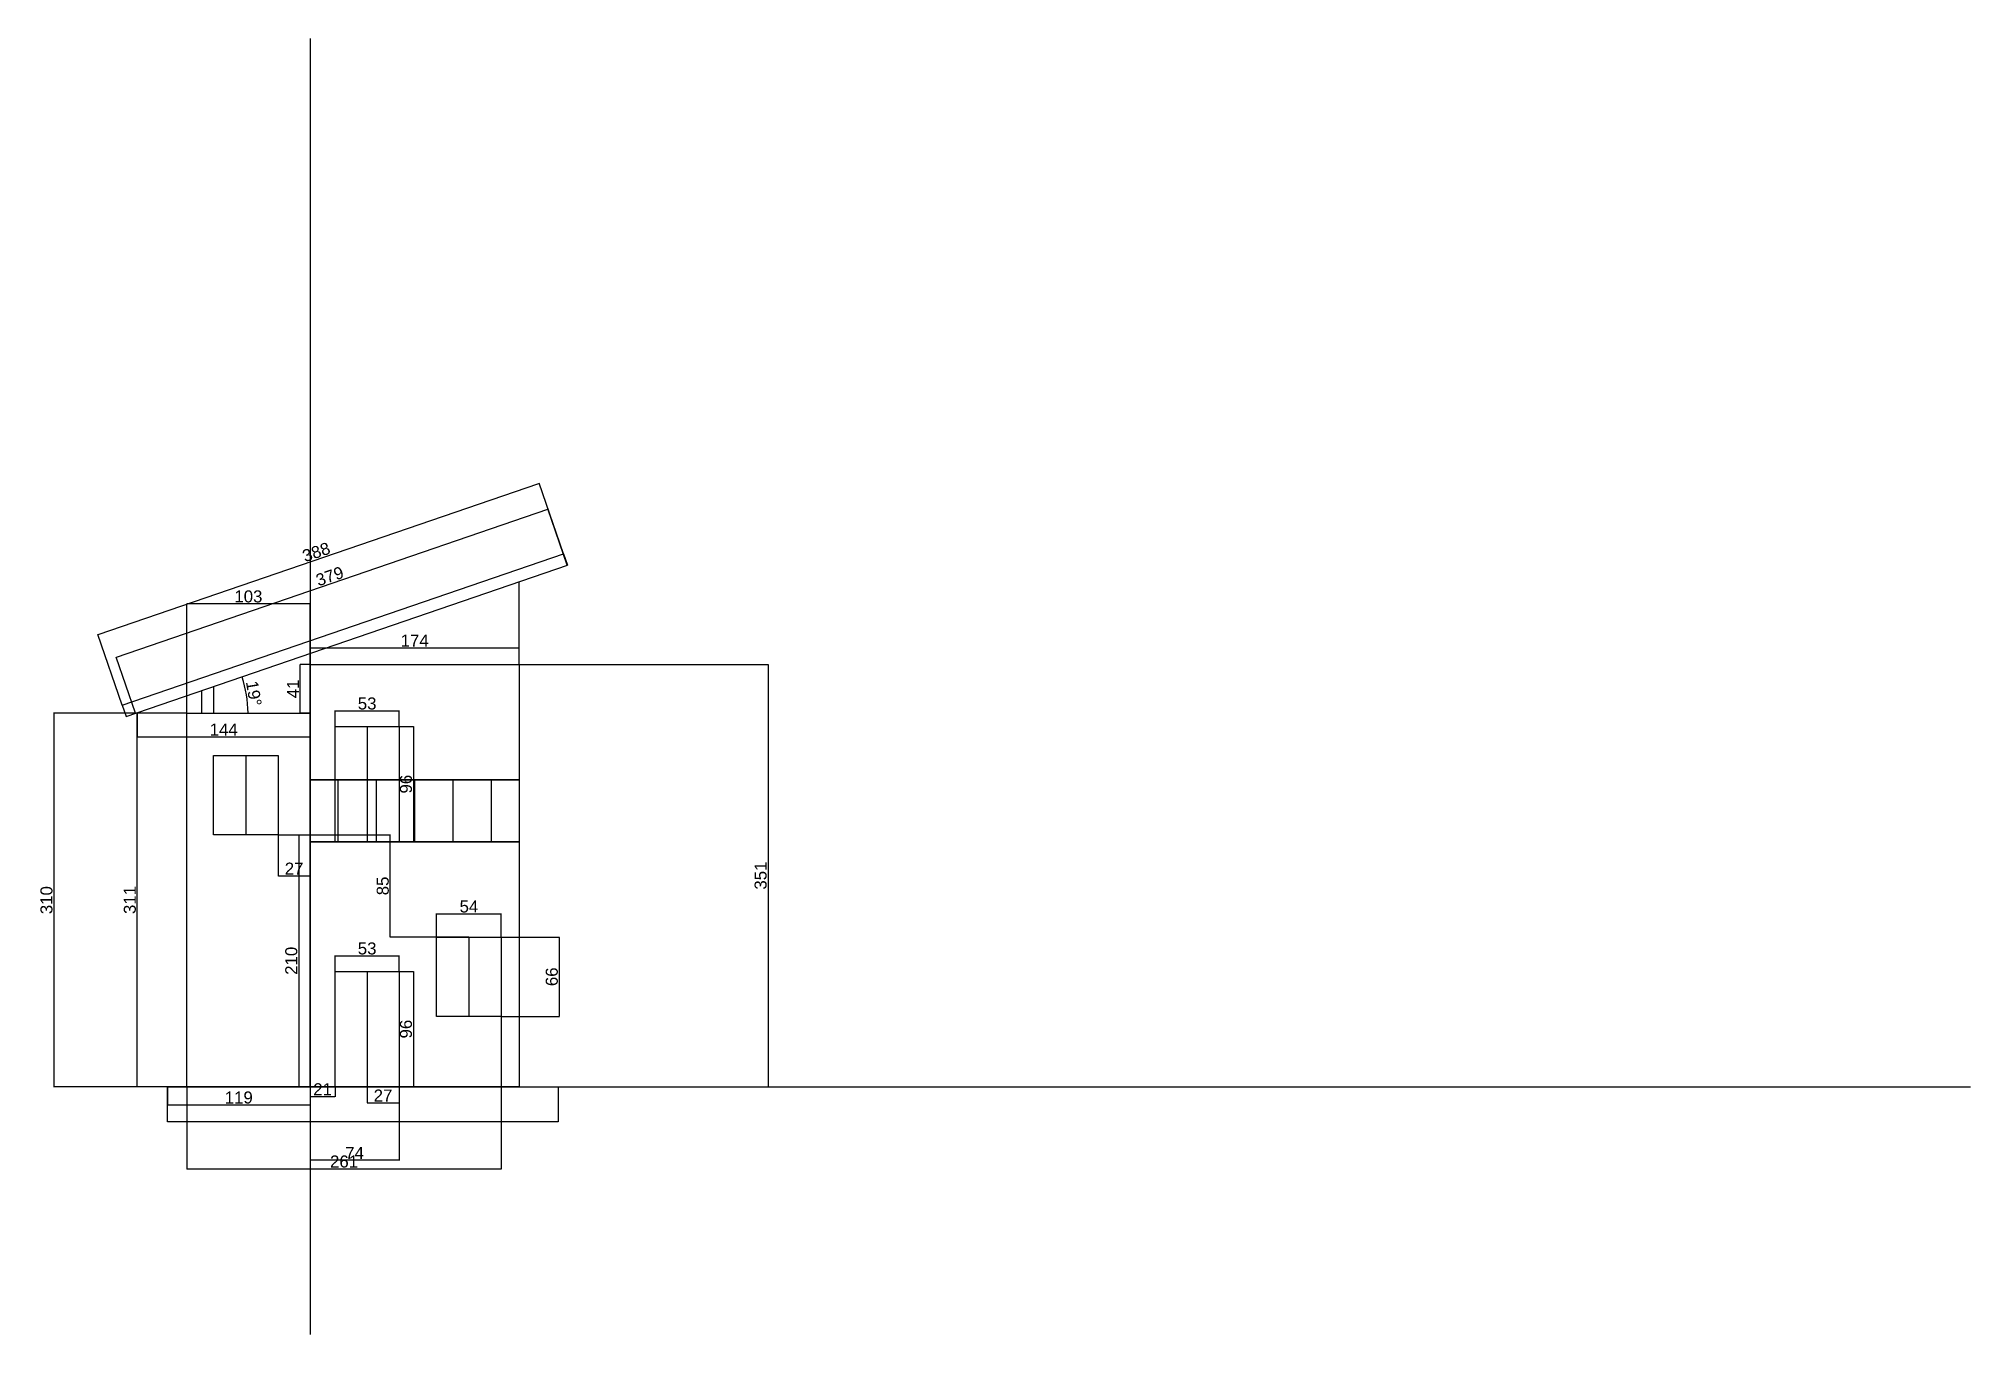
# Model space of a CAD drawing. Header units: millimetres. Extents: x 602 to 2208, y 401 to 1478.
import ezdxf

# ---------------------------------------------------------------- set-up
doc = ezdxf.new("R2010")
doc.units = ezdxf.units.MM
doc.header["$MEASUREMENT"] = 0
doc.styles.get("Standard").update_dxf_attribs({"font": 'arial.ttf', "height": 10})
doc.dimstyles.get("Standard").update_dxf_attribs({"dimtxt": 10, "dimasz": 0.18, "dimexe": 0.18, "dimexo": 0.0625, "dimgap": 1, "dimtad": 1, "dimdec": 0, "dimzin": 0, "dimdsep": 46, "dimtxsty": 'Standard', "dimcen": 0.09, "dimadec": 0, "dimazin": 0, "dimtfac": 1, "dimtdec": 0, "dimtofl": 0, "dimtmove": 0, "dimatfit": 3, "dimfxl": 0, "dimtolj": 1, "dimtzin": 0, "dimarcsym": 0})

# ---------------------------------------------------------------- blocks, each defined once
blk = doc.blocks.new('*D4')
at = {"color": 0, "lineweight": -2, "transparency": 16777216}
for p, q in [((848.9, 703), (848.9, 716)), ((849, 715.8), (901.9, 715.8)), ((902, 703), (902, 716))]:
    blk.add_line(p, q, dxfattribs=at)
at = {"color": 0, "transparency": 16777216}
for points in [[(849, 715.8), (849, 715.8), (848.9, 715.8)], [(901.9, 715.8), (901.9, 715.8), (902, 715.8)]]:
    blk.add_solid(points, dxfattribs=at)
at = {"layer": 'Defpoints', "color": 0, "transparency": 16777216}
for p in [(902, 715.8), (848.9, 702.9), (902, 702.9)]:
    blk.add_point(p, dxfattribs=at)
at = {"color": 0, "transparency": 16777216, "insert": (875.5, 721.9), "char_height": 10, "attachment_point": 5}
blk.add_mtext('\\A1;53', dxfattribs=at)
blk = doc.blocks.new('*D5')
at = {"color": 0, "lineweight": -2, "transparency": 16777216}
for p, q in [((902.1, 702.9), (914.1, 702.9)), ((913.9, 702.7), (913.9, 607.1)), ((902.1, 606.9), (914.1, 606.9))]:
    blk.add_line(p, q, dxfattribs=at)
at = {"color": 0, "transparency": 16777216}
for points in [[(913.9, 702.7), (914, 702.7), (913.9, 702.9)], [(913.9, 607.1), (914, 607.1), (913.9, 606.9)]]:
    blk.add_solid(points, dxfattribs=at)
at = {"layer": 'Defpoints', "color": 0, "transparency": 16777216}
for p in [(902, 702.9), (902, 606.9), (913.9, 606.9)]:
    blk.add_point(p, dxfattribs=at)
at = {"color": 0, "transparency": 16777216, "insert": (907.8, 654.9), "char_height": 10, "attachment_point": 5, "rotation": 90}
blk.add_mtext('\\A1;96', dxfattribs=at)
blk = doc.blocks.new('*D7')
at = {"color": 0, "lineweight": -2, "transparency": 16777216}
for p, q in [((875.5, 606.8), (875.5, 593.5)), ((902, 606.8), (902, 593.5)), ((875.6, 593.6), (901.9, 593.6))]:
    blk.add_line(p, q, dxfattribs=at)
at = {"color": 0, "transparency": 16777216}
for points in [[(875.6, 593.7), (875.6, 593.6), (875.5, 593.6)], [(901.9, 593.7), (901.9, 593.6), (902, 593.6)]]:
    blk.add_solid(points, dxfattribs=at)
at = {"layer": 'Defpoints', "color": 0, "transparency": 16777216}
for p in [(875.5, 606.9), (902, 606.9), (902, 593.6)]:
    blk.add_point(p, dxfattribs=at)
at = {"color": 0, "transparency": 16777216, "insert": (888.7, 599.7), "char_height": 10, "attachment_point": 5}
blk.add_mtext('\\A1;27', dxfattribs=at)
blk = doc.blocks.new('*D8')
at = {"color": 0, "lineweight": -2, "transparency": 16777216}
for p, q in [((828.1, 606.8), (828.1, 545.8)), ((902, 606.8), (902, 545.8)), ((901.9, 546), (828.3, 546))]:
    blk.add_line(p, q, dxfattribs=at)
at = {"color": 0, "transparency": 16777216}
for points in [[(828.3, 546), (828.3, 546), (828.1, 546)], [(901.9, 546), (901.9, 546), (902, 546)]]:
    blk.add_solid(points, dxfattribs=at)
at = {"layer": 'Defpoints', "color": 0, "transparency": 16777216}
for p in [(828.1, 606.9), (902, 606.9), (828.1, 546)]:
    blk.add_point(p, dxfattribs=at)
at = {"color": 0, "transparency": 16777216, "insert": (865.1, 552), "char_height": 10, "attachment_point": 5}
blk.add_mtext('\\A1;74', dxfattribs=at)
blk = doc.blocks.new('*D10')
at = {"color": 0, "lineweight": -2, "transparency": 16777216}
for p, q in [((987.1, 731.3), (1035.3, 731.3)), ((1035.1, 731.1), (1035.1, 665.7)), ((987.1, 665.5), (1035.3, 665.5))]:
    blk.add_line(p, q, dxfattribs=at)
at = {"color": 0, "transparency": 16777216}
for points in [[(1035.1, 731.1), (1035.2, 731.1), (1035.1, 731.3)], [(1035.1, 665.7), (1035.2, 665.7), (1035.1, 665.5)]]:
    blk.add_solid(points, dxfattribs=at)
at = {"layer": 'Defpoints', "color": 0, "transparency": 16777216}
for p in [(987, 731.3), (987, 665.5), (1035.1, 665.5)]:
    blk.add_point(p, dxfattribs=at)
at = {"color": 0, "transparency": 16777216, "insert": (1029, 698.4), "char_height": 10, "attachment_point": 5, "rotation": 90}
blk.add_mtext('\\A1;66', dxfattribs=at)
blk = doc.blocks.new('*D11')
at = {"color": 0, "lineweight": -2, "transparency": 16777216}
for p, q in [((933.1, 731.4), (933.1, 750.9)), ((933.3, 750.7), (986.8, 750.7)), ((987, 731.4), (987, 750.9))]:
    blk.add_line(p, q, dxfattribs=at)
at = {"color": 0, "transparency": 16777216}
for points in [[(933.3, 750.7), (933.3, 750.6), (933.1, 750.7)], [(986.8, 750.7), (986.8, 750.6), (987, 750.7)]]:
    blk.add_solid(points, dxfattribs=at)
at = {"layer": 'Defpoints', "color": 0, "transparency": 16777216}
for p in [(987, 750.7), (933.1, 731.3), (987, 731.3)]:
    blk.add_point(p, dxfattribs=at)
at = {"color": 0, "transparency": 16777216, "insert": (960.1, 756.8), "char_height": 10, "attachment_point": 5}
blk.add_mtext('\\A1;54', dxfattribs=at)
blk = doc.blocks.new('*D13')
at = {"color": 0, "lineweight": -2, "transparency": 16777216}
for p, q in [((987, 665.4), (987, 538.5)), ((725.5, 606.8), (725.5, 538.5)), ((725.7, 538.7), (986.8, 538.7))]:
    blk.add_line(p, q, dxfattribs=at)
at = {"color": 0, "transparency": 16777216}
for points in [[(725.7, 538.7), (725.7, 538.7), (725.5, 538.7)], [(986.8, 538.7), (986.8, 538.7), (987, 538.7)]]:
    blk.add_solid(points, dxfattribs=at)
at = {"layer": 'Defpoints', "color": 0, "transparency": 16777216}
for p in [(987, 665.5), (725.5, 606.9), (987, 538.7)]:
    blk.add_point(p, dxfattribs=at)
at = {"color": 0, "transparency": 16777216, "insert": (856.3, 544.8), "char_height": 10, "attachment_point": 5}
blk.add_mtext('\\A1;261', dxfattribs=at)
blk = doc.blocks.new('*D15')
at = {"color": 0, "lineweight": -2, "transparency": 16777216}
for p, q in [((725.5, 917.5), (684.2, 917.5)), ((684.4, 607.1), (684.4, 917.4)), ((725.5, 606.9), (684.2, 606.9))]:
    blk.add_line(p, q, dxfattribs=at)
at = {"color": 0, "transparency": 16777216}
for points in [[(684.4, 917.4), (684.5, 917.4), (684.4, 917.5)], [(684.4, 607.1), (684.5, 607.1), (684.4, 606.9)]]:
    blk.add_solid(points, dxfattribs=at)
at = {"layer": 'Defpoints', "color": 0, "transparency": 16777216}
for p in [(684.4, 917.5), (725.5, 917.5), (725.5, 606.9)]:
    blk.add_point(p, dxfattribs=at)
at = {"color": 0, "transparency": 16777216, "insert": (678.3, 762.2), "char_height": 10, "attachment_point": 5, "rotation": 90}
blk.add_mtext('\\A1;311', dxfattribs=at)
blk = doc.blocks.new('*D16')
at = {"color": 0, "lineweight": -2, "transparency": 16777216}
for p, q in [((848.9, 906.6), (848.9, 919.6)), ((849, 919.4), (901.9, 919.4)), ((902, 906.6), (902, 919.6))]:
    blk.add_line(p, q, dxfattribs=at)
at = {"color": 0, "transparency": 16777216}
for points in [[(849, 919.4), (849, 919.4), (848.9, 919.4)], [(901.9, 919.4), (901.9, 919.4), (902, 919.4)]]:
    blk.add_solid(points, dxfattribs=at)
at = {"layer": 'Defpoints', "color": 0, "transparency": 16777216}
for p in [(902, 919.4), (848.9, 906.5), (902, 906.5)]:
    blk.add_point(p, dxfattribs=at)
at = {"color": 0, "transparency": 16777216, "insert": (875.5, 925.5), "char_height": 10, "attachment_point": 5}
blk.add_mtext('\\A1;53', dxfattribs=at)
blk = doc.blocks.new('*D17')
at = {"color": 0, "lineweight": -2, "transparency": 16777216}
for p, q in [((902.1, 906.5), (914.1, 906.5)), ((913.9, 906.3), (913.9, 810.7)), ((902.1, 810.5), (914.1, 810.5))]:
    blk.add_line(p, q, dxfattribs=at)
at = {"color": 0, "transparency": 16777216}
for points in [[(913.9, 906.3), (914, 906.3), (913.9, 906.5)], [(913.9, 810.7), (914, 810.7), (913.9, 810.5)]]:
    blk.add_solid(points, dxfattribs=at)
at = {"layer": 'Defpoints', "color": 0, "transparency": 16777216}
for p in [(902, 906.5), (902, 810.5), (913.9, 810.5)]:
    blk.add_point(p, dxfattribs=at)
at = {"color": 0, "transparency": 16777216, "insert": (907.8, 858.5), "char_height": 10, "attachment_point": 5, "rotation": 90}
blk.add_mtext('\\A1;96', dxfattribs=at)
blk = doc.blocks.new('*D18')
at = {"color": 0, "lineweight": -2, "transparency": 16777216}
for p, q in [((709.5, 606.8), (709.5, 591.7)), ((828.1, 606.8), (828.1, 591.7)), ((709.7, 591.9), (827.9, 591.9))]:
    blk.add_line(p, q, dxfattribs=at)
at = {"color": 0, "transparency": 16777216}
for points in [[(709.7, 591.9), (709.7, 591.8), (709.5, 591.9)], [(827.9, 591.9), (827.9, 591.8), (828.1, 591.9)]]:
    blk.add_solid(points, dxfattribs=at)
at = {"layer": 'Defpoints', "color": 0, "transparency": 16777216}
for p in [(709.5, 606.9), (828.1, 606.9), (828.1, 591.9)]:
    blk.add_point(p, dxfattribs=at)
at = {"color": 0, "transparency": 16777216, "insert": (768.8, 598), "char_height": 10, "attachment_point": 5}
blk.add_mtext('\\A1;119', dxfattribs=at)
blk = doc.blocks.new('*D19')
at = {"color": 0, "lineweight": -2, "transparency": 16777216}
for p, q in [((725.5, 917.6), (725.5, 1008.5)), ((827.9, 1008.4), (725.7, 1008.4)), ((828.1, 917.6), (828.1, 1008.5))]:
    blk.add_line(p, q, dxfattribs=at)
at = {"color": 0, "transparency": 16777216}
for points in [[(725.7, 1008.4), (725.7, 1008.3), (725.5, 1008.4)], [(827.9, 1008.4), (827.9, 1008.3), (828.1, 1008.4)]]:
    blk.add_solid(points, dxfattribs=at)
at = {"layer": 'Defpoints', "color": 0, "transparency": 16777216}
for p in [(725.5, 1008.4), (725.5, 917.5), (828.1, 917.5)]:
    blk.add_point(p, dxfattribs=at)
at = {"color": 0, "transparency": 16777216, "insert": (776.8, 1014.5), "char_height": 10, "attachment_point": 5}
blk.add_mtext('\\A1;103', dxfattribs=at)
blk = doc.blocks.new('*D21')
at = {"color": 0, "lineweight": -2, "transparency": 16777216}
for p, q in [((828.1, 958.1), (819.8, 958.1)), ((819.9, 917.5), (819.9, 957.9)), ((828.1, 917.4), (819.8, 917.4))]:
    blk.add_line(p, q, dxfattribs=at)
at = {"color": 0, "transparency": 16777216}
for points in [[(819.9, 957.9), (820, 957.9), (819.9, 958.1)], [(819.9, 917.5), (820, 917.5), (819.9, 917.4)]]:
    blk.add_solid(points, dxfattribs=at)
at = {"layer": 'Defpoints', "color": 0, "transparency": 16777216}
for p in [(819.9, 958.1), (828.1, 958.1), (828.1, 917.4)]:
    blk.add_point(p, dxfattribs=at)
at = {"color": 0, "transparency": 16777216, "insert": (813.9, 937.7), "char_height": 10, "attachment_point": 5, "rotation": 90}
blk.add_mtext('\\A1;41', dxfattribs=at)
blk = doc.blocks.new('*D22')
at = {"color": 0, "lineweight": -2, "transparency": 16777216}
for p, q in [((828.1, 958.1), (828.1, 971.9)), ((828.3, 971.7), (1001.6, 971.7)), ((1001.8, 958.1), (1001.8, 971.9))]:
    blk.add_line(p, q, dxfattribs=at)
at = {"color": 0, "transparency": 16777216}
for points in [[(828.3, 971.8), (828.3, 971.7), (828.1, 971.7)], [(1001.6, 971.8), (1001.6, 971.7), (1001.8, 971.7)]]:
    blk.add_solid(points, dxfattribs=at)
at = {"layer": 'Defpoints', "color": 0, "transparency": 16777216}
for p in [(1001.8, 971.7), (828.1, 958.1), (1001.8, 958.1)]:
    blk.add_point(p, dxfattribs=at)
at = {"color": 0, "transparency": 16777216, "insert": (915, 977.8), "char_height": 10, "attachment_point": 5}
blk.add_mtext('\\A1;174', dxfattribs=at)
blk = doc.blocks.new('*D23')
at = {"color": 0, "lineweight": -2, "transparency": 16777216}
for p, q in [((1001.9, 958.1), (1208.9, 958.1)), ((1208.8, 957.9), (1208.8, 607.1)), ((1104.5, 606.9), (1208.9, 606.9))]:
    blk.add_line(p, q, dxfattribs=at)
at = {"color": 0, "transparency": 16777216}
for points in [[(1208.7, 957.9), (1208.8, 957.9), (1208.8, 958.1)], [(1208.7, 607.1), (1208.8, 607.1), (1208.8, 606.9)]]:
    blk.add_solid(points, dxfattribs=at)
at = {"layer": 'Defpoints', "color": 0, "transparency": 16777216}
for p in [(1001.8, 958.1), (1104.4, 606.9), (1208.8, 606.9)]:
    blk.add_point(p, dxfattribs=at)
at = {"color": 0, "transparency": 16777216, "insert": (1202.6, 782.5), "char_height": 10, "attachment_point": 5, "rotation": 90}
blk.add_mtext('\\A1;351', dxfattribs=at)
blk = doc.blocks.new('*D24')
at = {"color": 0, "lineweight": -2, "transparency": 16777216}
for p, q in [((828.1, 606.8), (828.1, 598.7)), ((828.3, 598.8), (848.7, 598.8)), ((848.9, 606.8), (848.9, 598.7))]:
    blk.add_line(p, q, dxfattribs=at)
at = {"color": 0, "transparency": 16777216}
for points in [[(828.3, 598.9), (828.3, 598.8), (828.1, 598.8)], [(848.7, 598.9), (848.7, 598.8), (848.9, 598.8)]]:
    blk.add_solid(points, dxfattribs=at)
at = {"layer": 'Defpoints', "color": 0, "transparency": 16777216}
for p in [(828.1, 606.9), (848.9, 606.9), (848.9, 598.8)]:
    blk.add_point(p, dxfattribs=at)
at = {"color": 0, "transparency": 16777216, "insert": (838.5, 604.9), "char_height": 10, "attachment_point": 5}
blk.add_mtext('\\A1;21', dxfattribs=at)
blk = doc.blocks.new('*D25')
at = {"color": 0, "lineweight": -2, "transparency": 16777216}
for p, q in [((801.6, 816.4), (818.8, 816.4)), ((818.6, 816.3), (818.6, 607.1)), ((828.1, 606.9), (818.5, 606.9))]:
    blk.add_line(p, q, dxfattribs=at)
at = {"color": 0, "transparency": 16777216}
for points in [[(818.6, 816.3), (818.7, 816.3), (818.6, 816.4)], [(818.6, 607.1), (818.7, 607.1), (818.6, 606.9)]]:
    blk.add_solid(points, dxfattribs=at)
at = {"layer": 'Defpoints', "color": 0, "transparency": 16777216}
for p in [(801.5, 816.4), (818.6, 606.9), (828.1, 606.9)]:
    blk.add_point(p, dxfattribs=at)
at = {"color": 0, "transparency": 16777216, "insert": (812.5, 711.7), "char_height": 10, "attachment_point": 5, "rotation": 90}
blk.add_mtext('\\A1;210', dxfattribs=at)
blk = doc.blocks.new('*D26')
at = {"color": 0, "lineweight": -2, "transparency": 16777216}
for p, q in [((801.5, 816.4), (801.5, 782.1)), ((828.1, 816.4), (828.1, 782.1)), ((801.7, 782.3), (827.9, 782.3))]:
    blk.add_line(p, q, dxfattribs=at)
at = {"color": 0, "transparency": 16777216}
for points in [[(801.7, 782.3), (801.7, 782.3), (801.5, 782.3)], [(827.9, 782.3), (827.9, 782.3), (828.1, 782.3)]]:
    blk.add_solid(points, dxfattribs=at)
at = {"layer": 'Defpoints', "color": 0, "transparency": 16777216}
for p in [(801.5, 816.4), (828.1, 816.4), (828.1, 782.3)]:
    blk.add_point(p, dxfattribs=at)
at = {"color": 0, "transparency": 16777216, "insert": (814.8, 788.3), "char_height": 10, "attachment_point": 5}
blk.add_mtext('\\A1;27', dxfattribs=at)
blk = doc.blocks.new('*D28')
at = {"color": 0, "lineweight": -2, "transparency": 16777216}
for p, q in [((801.6, 816.4), (894.8, 816.4)), ((894.6, 731.5), (894.6, 816.3)), ((960, 731.3), (894.5, 731.3))]:
    blk.add_line(p, q, dxfattribs=at)
at = {"color": 0, "transparency": 16777216}
for points in [[(894.6, 816.3), (894.7, 816.3), (894.6, 816.4)], [(894.6, 731.5), (894.7, 731.5), (894.6, 731.3)]]:
    blk.add_solid(points, dxfattribs=at)
at = {"layer": 'Defpoints', "color": 0, "transparency": 16777216}
for p in [(801.5, 816.4), (894.6, 816.4), (960.1, 731.3)]:
    blk.add_point(p, dxfattribs=at)
at = {"color": 0, "transparency": 16777216, "insert": (888.5, 773.9), "char_height": 10, "attachment_point": 5, "rotation": 90}
blk.add_mtext('\\A1;85', dxfattribs=at)
blk = doc.blocks.new('*D29')
at = {"color": 0, "lineweight": -2, "transparency": 16777216}
for p, q in [((684.4, 917.4), (614.9, 917.4)), ((615.1, 917.2), (615.1, 607.1)), ((737.8, 606.9), (614.9, 606.9))]:
    blk.add_line(p, q, dxfattribs=at)
at = {"color": 0, "transparency": 16777216}
for points in [[(615.1, 917.2), (615.2, 917.2), (615.1, 917.4)], [(615.1, 607.1), (615.2, 607.1), (615.1, 606.9)]]:
    blk.add_solid(points, dxfattribs=at)
at = {"layer": 'Defpoints', "color": 0, "transparency": 16777216}
for p in [(684.5, 917.4), (615.1, 606.9), (737.9, 606.9)]:
    blk.add_point(p, dxfattribs=at)
at = {"color": 0, "transparency": 16777216, "insert": (609, 762.1), "char_height": 10, "attachment_point": 5, "rotation": 90}
blk.add_mtext('\\A1;310', dxfattribs=at)
blk = doc.blocks.new('*D30')
at = {"color": 0, "lineweight": -2, "transparency": 16777216}
for p, q in [((684.4, 917.5), (684.4, 897.7)), ((828.1, 908.9), (828.1, 897.7)), ((684.6, 897.8), (827.9, 897.8))]:
    blk.add_line(p, q, dxfattribs=at)
at = {"color": 0, "transparency": 16777216}
for points in [[(684.6, 897.9), (684.6, 897.8), (684.4, 897.8)], [(827.9, 897.9), (827.9, 897.8), (828.1, 897.8)]]:
    blk.add_solid(points, dxfattribs=at)
at = {"layer": 'Defpoints', "color": 0, "transparency": 16777216}
for p in [(684.4, 917.5), (828.1, 908.9), (828.1, 897.8)]:
    blk.add_point(p, dxfattribs=at)
at = {"color": 0, "transparency": 16777216, "insert": (756.3, 903.9), "char_height": 10, "attachment_point": 5}
blk.add_mtext('\\A1;144', dxfattribs=at)
blk = doc.blocks.new('*D31')
at = {"color": 0, "lineweight": -2, "transparency": 16777216}
blk.add_arc((683.4, 917.5), 93.1, 0.1108, 18.8271, dxfattribs=at)
at = {"color": 0, "transparency": 16777216}
for points in [[(771.5, 947.6), (771.6, 947.6), (771.5, 947.8)], [(776.6, 917.7), (776.5, 917.7), (776.5, 917.5)]]:
    blk.add_solid(points, dxfattribs=at)
at = {"layer": 'Defpoints', "color": 0, "transparency": 16777216}
for p in [(1041.9, 1040.5), (725.5, 917.5), (776, 927.8), (828.1, 917.5), (675.1, 914.7)]:
    blk.add_point(p, dxfattribs=at)
at = {"color": 0, "transparency": 16777216, "insert": (781.3, 933.9), "char_height": 10, "attachment_point": 5, "rotation": 279.4689}
blk.add_mtext('\\A1;19°', dxfattribs=at)
blk = doc.blocks.new('*D32')
at = {"color": 0, "lineweight": -2, "transparency": 16777216}
for p, q in [((667.1, 964), (1025.7, 1087)), ((1041.8, 1040.6), (1025.8, 1087.3)), ((682.9, 917.4), (666.9, 964.1))]:
    blk.add_line(p, q, dxfattribs=at)
at = {"color": 0, "transparency": 16777216}
for points in [[(1025.7, 1087.1), (1025.7, 1087), (1025.9, 1087.1)], [(667.1, 964), (667.1, 964), (666.9, 963.9)]]:
    blk.add_solid(points, dxfattribs=at)
at = {"layer": 'Defpoints', "color": 0, "transparency": 16777216}
for p in [(1025.9, 1087.1), (1041.9, 1040.5), (682.9, 917.4)]:
    blk.add_point(p, dxfattribs=at)
at = {"color": 0, "transparency": 16777216, "insert": (844.4, 1031.3), "char_height": 10, "attachment_point": 5, "rotation": 18.9379}
blk.add_mtext('\\A1;379', dxfattribs=at)
blk = doc.blocks.new('*D33')
at = {"color": 0, "lineweight": -2, "transparency": 16777216}
for p, q in [((651.9, 982.8), (1018.3, 1108.5)), ((1038.6, 1050), (1018.5, 1108.7)), ((671.8, 924.2), (651.7, 982.9))]:
    blk.add_line(p, q, dxfattribs=at)
at = {"color": 0, "transparency": 16777216}
for points in [[(1018.3, 1108.5), (1018.4, 1108.5), (1018.5, 1108.6)], [(651.9, 982.8), (651.9, 982.7), (651.8, 982.7)]]:
    blk.add_solid(points, dxfattribs=at)
at = {"layer": 'Defpoints', "color": 0, "transparency": 16777216}
for p in [(1018.5, 1108.6), (1038.6, 1050), (671.8, 924.1)]:
    blk.add_point(p, dxfattribs=at)
at = {"color": 0, "transparency": 16777216, "insert": (833.2, 1051.4), "char_height": 10, "attachment_point": 5, "rotation": 18.9379}
blk.add_mtext('\\A1;388', dxfattribs=at)

msp = doc.modelspace()

# ---------------------------------------------------------------- linework, layer by layer
at = {"color": 3}
msp.add_line((828.1, 1478.2), (828.1, 401.2), dxfattribs=at)
for p, q in [((671.8, 924.1), (1038.6, 1050)), ((1038.6, 1050), (1041.9, 1040.5)), ((675.1, 914.7), (1041.9, 1040.5)), ((1001.8, 958.1), (1001.8, 1026.8)), ((738.1, 917.5), (738.1, 936.3)), ((748.1, 917.5), (748.1, 939.7)), ((671.8, 924.1), (675.1, 914.7)), ((725.5, 606.9), (725.5, 917.5)), ((725.5, 917.5), (828.1, 917.5)), ((875.5, 906.5), (875.5, 810.5)), ((774.6, 882.2), (774.6, 816.4)), ((851.2, 862), (851.2, 810.5)), ((883.1, 862), (883.1, 810.5)), ((915, 862), (915, 810.5)), ((946.8, 862), (946.8, 810.5)), ((978.7, 862), (978.7, 810.5)), ((960.1, 731.3), (960.1, 665.5)), ((875.5, 702.9), (875.5, 606.9)), ((828.1, 606.9), (725.5, 606.9))]:
    msp.add_line(p, q)
at = {"color": 1}
msp.add_line((715.6, 606.9), (2208.1, 606.9), dxfattribs=at)
for points in [[(828.1, 958.1), (1001.8, 958.1), (1001.8, 810.5), (828.1, 810.5)], [(848.9, 906.5), (902, 906.5), (902, 810.5), (848.9, 810.5)], [(747.7, 882.2), (801.5, 882.2), (801.5, 816.4), (747.7, 816.4)], [(828.1, 862), (1001.8, 862), (1001.8, 862), (828.1, 862)], [(828.1, 810.5), (1001.8, 810.5), (1001.8, 606.9), (828.1, 606.9)], [(933.1, 731.3), (987, 731.3), (987, 665.5), (933.1, 665.5)], [(848.9, 702.9), (902, 702.9), (902, 606.9), (848.9, 606.9)], [(709.5, 606.9), (1034.2, 606.9), (1034.2, 577.8), (709.5, 577.8)]]:
    msp.add_lwpolyline(points, close=True)

# ---------------------------------------------------------------- dimensions: what is measured, and where the dimension line sits
for p1, p2, distance, picture, middle in [((671.8, 924.1), (1038.6, 1050), 61.9, '*D33', (833.2, 1051.4)), ((682.9036, 917.3656), (1041.8566, 1040.5279), 49.2431, '*D32', (844.4159, 1031.3028))]:
    dim = msp.add_aligned_dim(p1=p1, p2=p2, distance=distance, dimstyle='Standard')
    dim.commit()
    dim.dimension.update_dxf_attribs({"geometry": picture, "text_midpoint": middle})
dim = msp.add_angular_dim_2l(base=(776, 927.8), line1=((725.5, 917.5), (828.1, 917.5)), line2=((675.1, 914.7), (1041.9, 1040.5)), dimstyle='Standard')
dim.commit()
dim.dimension.update_dxf_attribs({"geometry": '*D31', "text_midpoint": (781.3, 933.9)})
for base, p1, p2, picture, middle in [((725.5, 1008.4), (828.1, 917.5), (725.5, 917.5), '*D19', (776.8, 1014.5)), ((1001.8, 971.7), (828.1, 958.1), (1001.8, 958.1), '*D22', (915, 977.8)), ((902, 919.4), (848.9, 906.5), (902, 906.5), '*D16', (875.5, 925.5)), ((828.1, 897.8), (684.4, 917.5), (828.1, 908.9), '*D30', (756.3, 903.9)), ((828.1, 782.3), (801.5, 816.4), (828.1, 816.4), '*D26', (814.8, 788.3)), ((987, 750.7), (933.1, 731.3), (987, 731.3), '*D11', (960.1, 756.8)), ((902, 715.8), (848.9, 702.9), (902, 702.9), '*D4', (875.5, 721.9)), ((986.9932, 538.6975), (725.5381, 606.8843), (986.9932, 665.508), '*D13', (856.2657, 544.8032)), ((848.9, 598.8), (828.1, 606.9), (848.9, 606.9), '*D24', (838.5, 604.9)), ((828.1, 591.9), (709.5, 606.9), (828.1, 606.9), '*D18', (768.8, 598)), ((828.1, 546), (902, 606.9), (828.1, 606.9), '*D8', (865.1, 552)), ((902.0438, 593.6432), (875.4552, 606.8843), (902.0438, 606.8843), '*D7', (888.7495, 599.6637))]:
    dim = msp.add_linear_dim(base=base, p1=p1, p2=p2, dimstyle='Standard')
    dim.commit()
    dim.dimension.update_dxf_attribs({"geometry": picture, "text_midpoint": middle})
for base, p1, p2, picture, middle in [((819.9, 958.1), (828.1, 917.4), (828.1, 958.1), '*D21', (813.9, 937.7)), ((1208.8, 606.9), (1001.8, 958.1), (1104.4, 606.9), '*D23', (1202.6, 782.5)), ((615.1298, 606.8843), (684.4573, 917.3656), (737.8598, 606.8843), '*D29', (609.0206, 762.1249)), ((684.4, 917.5), (725.5, 606.9), (725.5, 917.5), '*D15', (678.3, 762.2)), ((913.9, 810.5), (902, 906.5), (902, 810.5), '*D17', (907.8, 858.5)), ((818.6361, 606.8843), (801.5183, 816.4404), (828.1219, 606.8843), '*D25', (812.5304, 711.6623)), ((894.6, 816.4), (960.1, 731.3), (801.5, 816.4), '*D28', (888.5, 773.9)), ((1035.1, 665.5), (987, 731.3), (987, 665.5), '*D10', (1029, 698.4)), ((913.9, 606.9), (902, 702.9), (902, 606.9), '*D5', (907.8, 654.9))]:
    dim = msp.add_linear_dim(base=base, p1=p1, p2=p2, angle=90, dimstyle='Standard')
    dim.commit()
    dim.dimension.update_dxf_attribs({"geometry": picture, "text_midpoint": middle})

doc.saveas('drawing.dxf')
